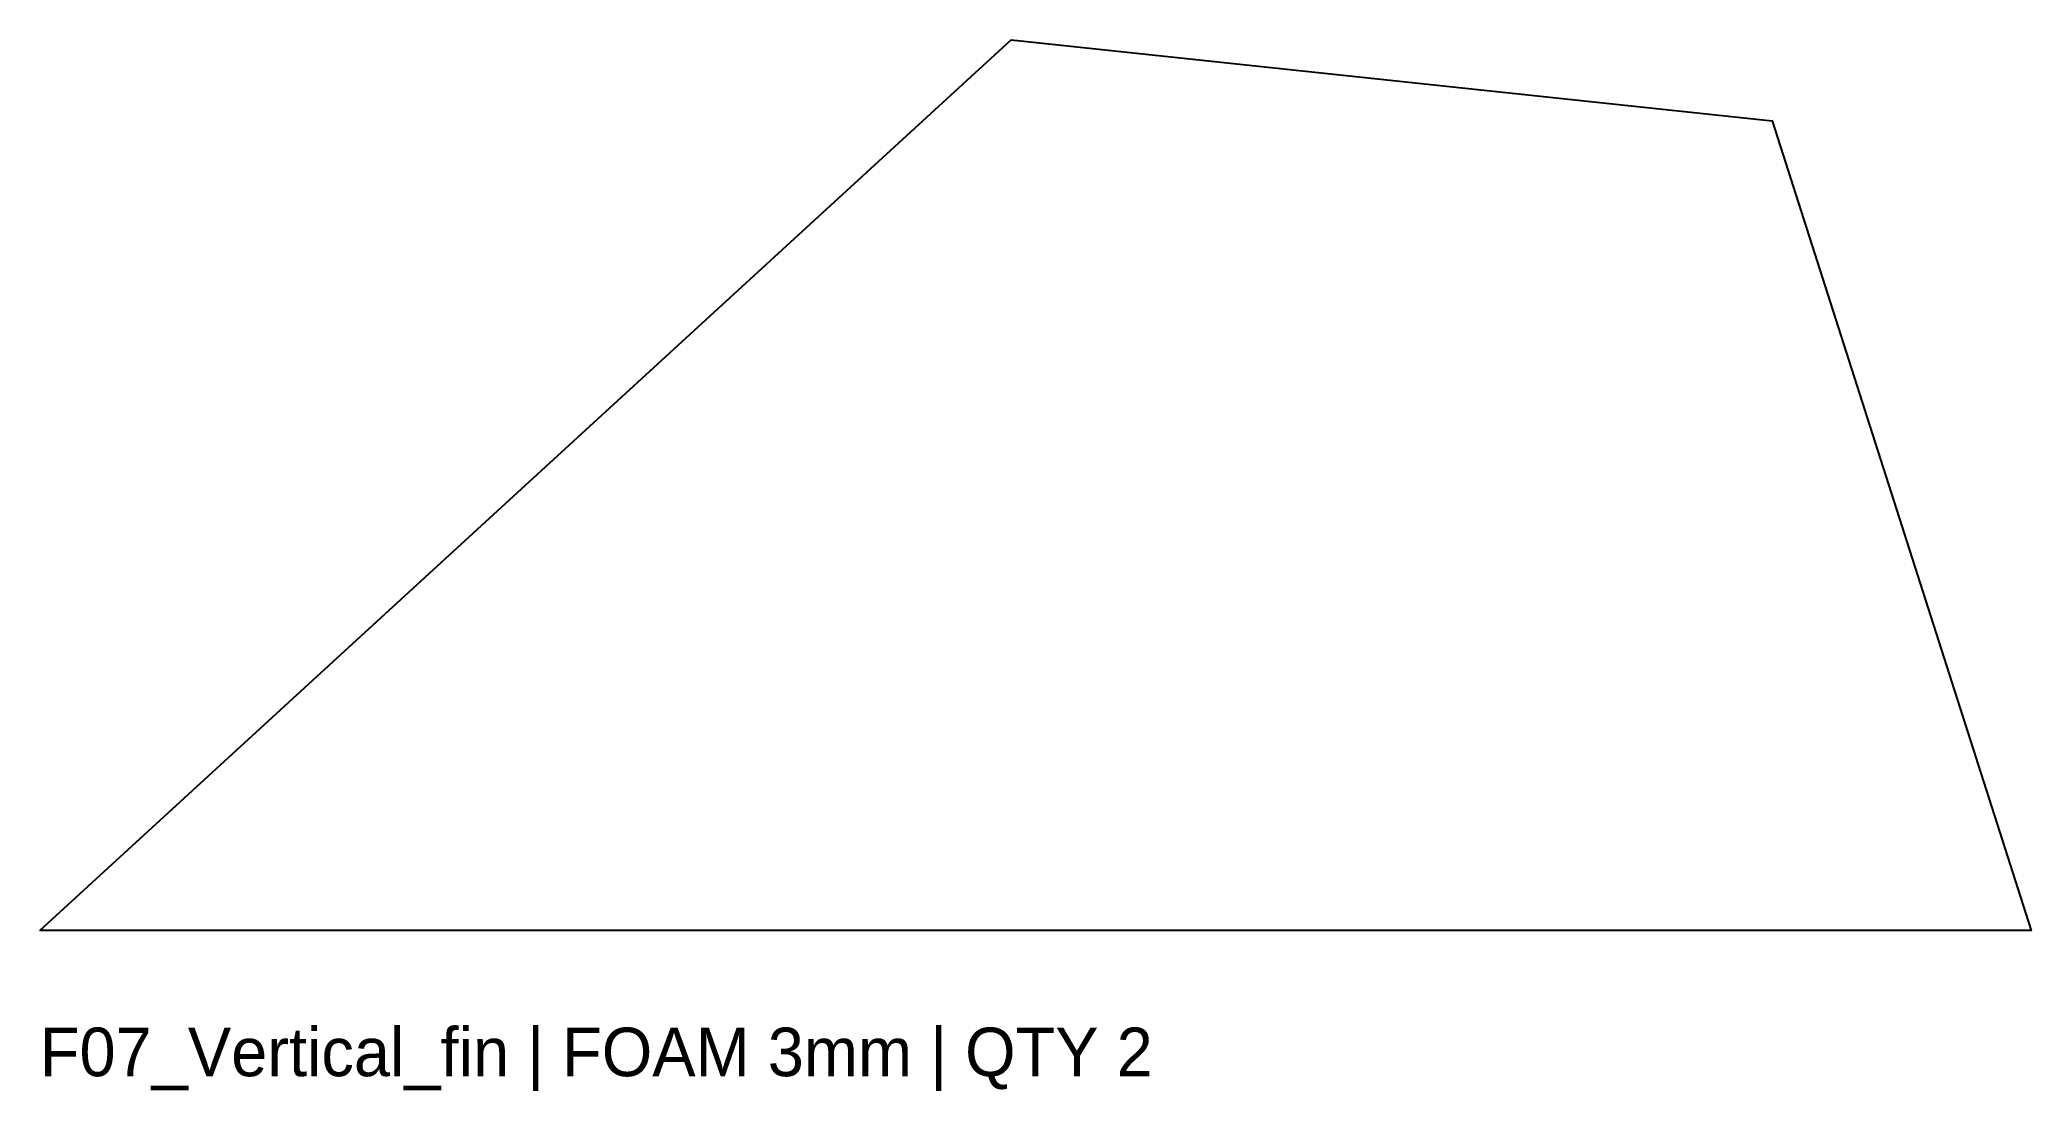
# Model space of a CAD drawing. Header units: millimetres. Extents: x 420 to 543, y 32 to 97.
import ezdxf

# ---------------------------------------------------------------- set-up
doc = ezdxf.new("R2010")
doc.units = ezdxf.units.MM
doc.layers.add('ANNOTATION', color=8, linetype='Continuous')
doc.layers.add('CUT', color=7, linetype='Continuous')

msp = doc.modelspace()

# ---------------------------------------------------------------- linework, layer by layer
at = {"layer": 'CUT'}
msp.add_lwpolyline([(420, 42), (480, 97), (527, 92), (543, 42)], close=True, dxfattribs=at)

# ---------------------------------------------------------------- texts
at = {"layer": 'ANNOTATION'}
msp.add_text('F07_Vertical_fin | FOAM 3mm | QTY 2', height=3, dxfattribs=at).set_placement((420, 33))

doc.saveas('drawing.dxf')
